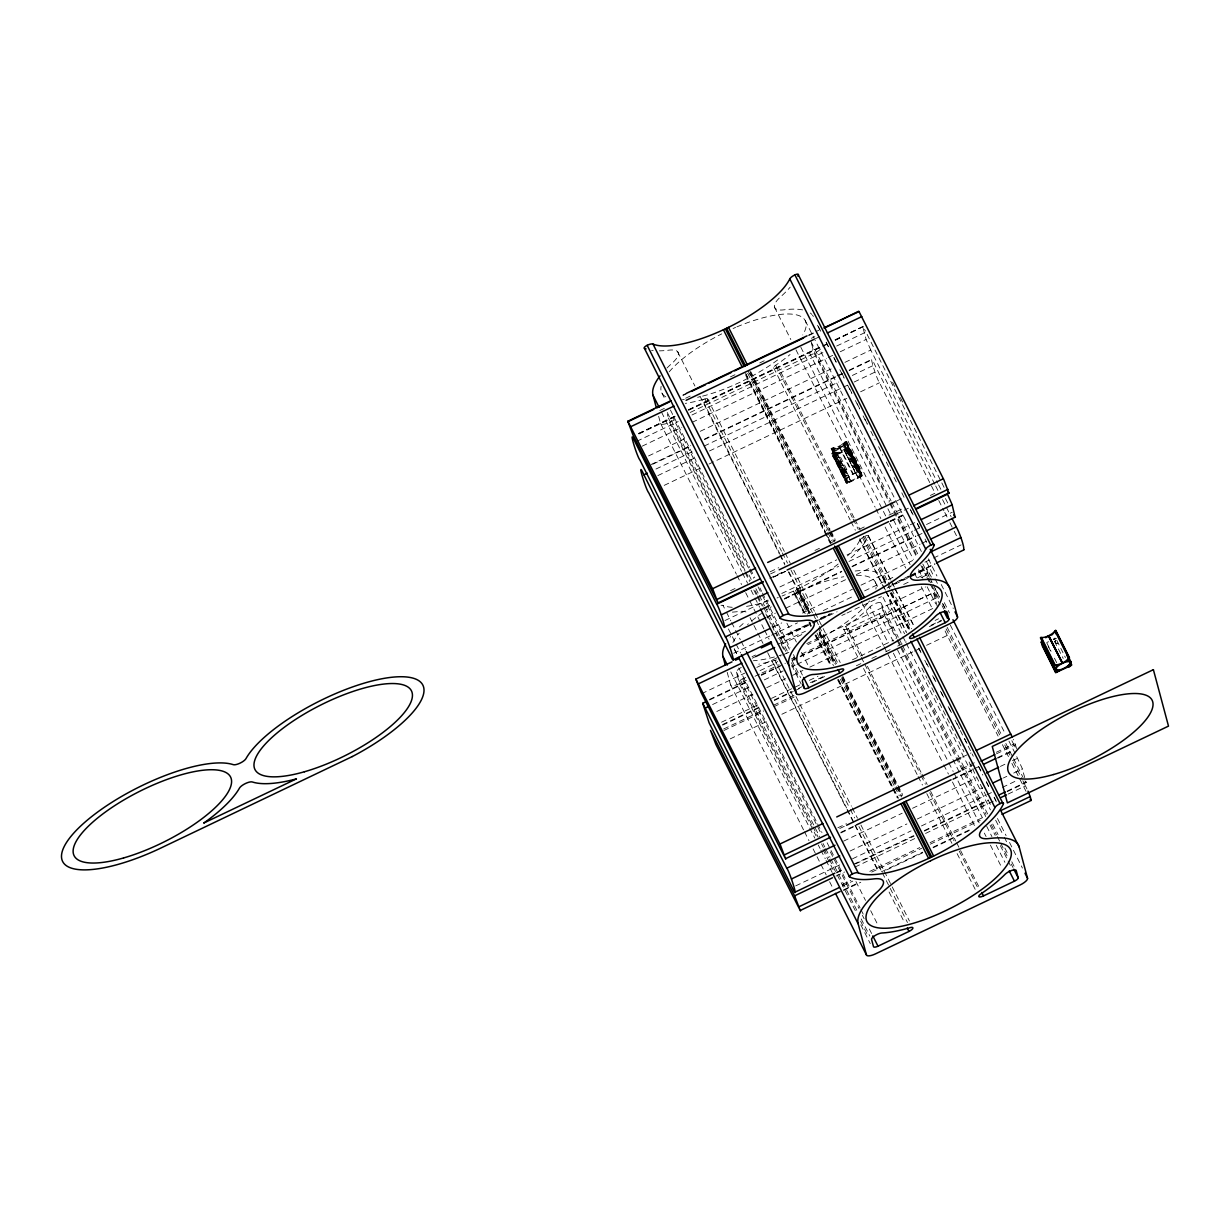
<?xml version="1.0" encoding="UTF-8"?>
<svg xmlns="http://www.w3.org/2000/svg" width="1230" height="1230" viewBox="0 0 1230 1230"><rect width="100%" height="100%" fill="white"/><g stroke="black" fill="none" stroke-linecap="round" stroke-linejoin="round"><path stroke-width="0.75" stroke-dasharray="5 3.75" d="M934.815 484.266L874.73 364.787C866.812 347.152 876.467 379.224 879.542 382.761L934.477 491.985M847.332 482.867L851.16 480.93L838.045 454.977L836.784 454.977A7.964 2.768 -26.8 0 0 835.278 457.176L844.011 474.841M837.445 453.839L837.43 454.593A8.933 2.86 -26.7 0 1 834.939 455.069L834.555 454.316A8.933 2.86 -26.7 0 0 837.046 453.824L837.645 454.193M861.661 475.995L857.74 477.793L844.349 450.334A8.933 2.86 -26.7 0 0 846.517 448.612L847.209 448.027A8.933 3.106 -26.8 0 0 847.931 447.259L859.847 469.722L856.833 470.644L850.453 458.006M857.74 477.793L858.063 477.455A8.933 2.86 -26.7 0 0 860.231 475.733L861.415 475.134M844.426 451.441L844.749 451.102A8.933 2.86 -26.7 0 0 846.901 449.38L848.1 448.781L861.492 475.195M836.077 458.805L834.801 459.42M834.401 453.793L835.754 453.055A7.826 2.706 -26.8 0 0 836.892 452.948L838.645 453.409L846.763 469.445L845.871 470.49A8.026 2.783 -26.8 0 1 844.672 470.613L843.519 471.09M848.008 445.537L862.63 475.979L846.732 483.728L832.725 456.222L848.5 448.996L848.085 445.737A8.933 2.86 -26.7 0 0 845.072 444.876A2.86 0.922 -26.7 0 1 844.733 443.584A8.902 2.86 -26.7 0 0 846.517 441.385L846.809 442.339A8.948 2.86 -26.7 0 1 845.118 444.353A2.86 0.922 -26.7 0 0 844.626 444.922L844.503 445.368M845.271 449.58L853.282 466.339L854.85 466.185A8.026 2.783 -26.8 0 0 855.757 465.324L846.917 447.735A7.826 2.706 -26.8 0 1 845.994 448.612L845.825 448.781M865.582 535.942A3.582 1.153 -26.7 0 1 868.38 536.234L868.149 536.772A89.421 28.674 -26.7 0 1 850.591 558.189A28.551 9.148 -26.7 0 0 848.531 560.188M857.725 470.706L857.664 470.767A7.718 2.675 -26.8 0 0 858.217 470.029L859.263 468.23M844.426 444.537L844.303 444.86A2.86 0.922 -26.7 0 0 845.271 445.26A8.933 2.86 -26.7 0 1 848.239 446.029M844.257 450.964L848.147 449.257M858.217 470.029L859.739 469.307L846.04 442.554A8.026 2.568 -26.7 0 1 839.66 447.52L839.367 447.674M844.702 472.874L836.062 455.285A1.553 1.061 69 0 0 835.77 455.423L835.693 455.5A8.871 3.075 -26.8 0 0 834.417 457.591L834.77 458.729L835.601 458.344M848.808 453.209C848.254 456.315 853.897 449.934 849.361 452.44A7.718 2.675 -26.8 0 1 848.869 453.117L850.96 452.117M846.609 450.272L854.558 467.016L856.034 467.631A7.949 2.752 -26.8 0 1 858.233 468.03L859.155 467.631A8.871 3.075 -26.8 0 0 857.079 467.108L856.972 467.093M847.409 483.528L833.51 455.7L834.278 454.331M837.246 454.546L833.786 456.13L847.224 482.837L848.254 481.437A8.933 2.86 -26.7 0 0 850.76 480.945L851.16 480.93M844.641 472.981L844.564 473.073A8.871 3.075 -26.8 0 0 843.303 475.164M847.885 448.965L844.057 450.703M854.435 466.447L855.972 465.693A8.641 2.998 -26.8 0 0 856.803 464.817L856.849 463.495L855.895 463.956M834.617 455.115L833.663 455.73L838.645 453.409M1053.372 639.6L1053.48 639.492A8.933 2.86 -26.7 0 0 1055.279 638.124M931.387 577.055L926.636 568.491L929.096 576.393M792.258 659.987L933.509 592.676L939.981 604.653M1007.155 791.689L1026.158 782.603L1021.976 767.889L1015.872 754.805M843.242 475.257L844.118 474.795A7.949 2.752 -26.8 0 1 845.625 472.581L846.179 471.136L844.841 471.644M869.994 606.897L868.426 608.466A89.39 28.659 -26.7 0 1 846.809 625.824L845.717 626.562A4.797 1.538 -26.7 0 0 843.826 629.376A4.797 1.538 -26.7 0 0 848.346 628.545L879.296 613.801A4.566 1.461 -26.7 0 0 883.017 610.403L881.08 603.177A6.75 2.168 -26.7 0 0 876.56 603.084A6.75 2.168 -26.7 0 0 869.994 606.897L888.183 642.89M847.209 448.027L845.994 448.612M845.625 472.581L844.564 473.073M855.972 465.693L846.67 448.443M854.051 517.722L778.344 367.201A4.797 1.538 -26.7 0 1 773.808 368.031A4.797 1.538 -26.7 0 1 775.715 365.218L776.807 364.48A89.375 28.659 -26.7 0 0 790.075 354.532M846.701 450.211L848.193 449.55A8.871 3.075 -26.8 0 1 850.099 450.134M846.209 470.367L844.564 471.09A8.641 2.998 -26.8 0 1 843.611 471.105M850.76 481.284L834.447 449.073M852.805 474.273L853.312 474.042A8.026 2.568 -26.7 0 1 860.308 475.026A8.026 2.568 -26.7 0 1 847.854 480.945A8.026 2.568 -26.7 0 1 852.805 474.273L839.506 447.612M838.153 564.047A80.288 25.738 -26.7 0 1 798.501 588.678L793.458 591.092A80.288 25.738 -26.7 0 1 782.049 596.012M784.294 599.133A80.288 25.738 -26.7 0 1 794.226 593.982L799.269 591.584A80.288 25.738 -26.7 0 1 843.78 576.716M848.07 481.437L831.388 448.427L833.54 447.397A6.181 1.983 -26.7 0 0 839.121 446.167L839.168 446.152M831.434 448.397L831.911 449.135L833.94 448.166A6.181 1.983 -26.7 0 0 839.506 446.951L839.552 446.921M682.927 394.999L686.432 393.323M808.679 335.067L819.088 330.117M682.988 395.476L686.432 393.831M808.74 335.544L813.906 333.084M659.834 410.543L665 408.068M685.663 398.228L690.83 395.752M730.451 376.872L735.632 374.412M759.74 362.927L764.906 360.467M811.416 338.296L814.875 336.651M815.306 338.757L822.194 335.467M638.647 433.452L674.824 416.217M688.6 409.636L821.24 346.43M835.032 339.864L864.306 325.904L863.798 324.874M638.847 433.483L675.086 416.201M688.339 410.097L826.683 343.97M835.216 339.895L862.845 326.719L864.121 328.61M638.908 433.959L675.086 416.724M688.862 410.159L826.683 344.477M835.293 340.372L862.845 326.719M658.634 416.309L660.525 423.351A9.117 2.921 -26.7 0 0 669.52 422.321L676.408 419.03M690.184 412.465L814.214 353.364A9.117 2.921 -26.7 0 0 820.917 348.551M636.848 441.263L678.191 421.567M691.983 414.987L824.623 351.78M836.677 346.03L865.966 332.085L944.087 487.403M642.183 446.167L681.804 427.287M692.136 422.351L826.498 358.33M828.221 357.5L833.386 355.039M840.274 351.749L866.12 339.434L862.845 327.242M648.548 455.946L686.448 437.88M700.239 431.315L831.157 368.923M844.933 362.358L870.779 350.043L937.737 483.175M651.054 464.54L690.737 445.629M704.452 439.095L835.447 376.672M837.092 375.888L842.335 373.397M849.146 370.138L871.609 359.437M652.838 464.202L690.737 446.152M704.513 439.587L842.335 373.905M849.223 370.63L871.609 359.944M655.944 469.045L693.843 450.995M704.19 446.06L838.553 382.038M852.329 375.457L874.73 364.787M657.835 475.595L695.734 457.529M709.51 450.964L847.316 385.282M854.204 382.007L874.884 372.152M664.2 485.373L700.377 468.138M709.003 464.033L846.809 398.351M860.585 391.786L879.542 382.761M846.102 441.416L844.011 442.416L844.395 443.184A6.181 1.983 -26.7 0 1 839.506 446.951L839.506 446.951M844.395 443.184L846.286 441.801M835.754 453.055L834.647 453.547A8.933 3.106 -26.8 0 0 835.647 453.532L844.564 471.09M846.917 447.735L848.147 447.09M848.746 447.459L846.932 449.196L860.385 475.564M835.677 453.532L837 452.932M835.693 455.5L837.107 454.762M836.738 455.607L838.045 454.977M846.44 450.98L847.839 449.673A1.553 0.922 60.3 0 1 848.1 449.55L848.193 449.55M834.417 457.591L835.262 457.191M849.346 452.455L850.852 451.671M834.863 459.789C842.319 456.93 831.388 462.895 836.262 458.698A7.718 2.675 -26.8 0 0 836.954 458.79L837 458.805M844.041 470.383L842.627 470.275L843.411 471.059M844.918 470.321L846.809 469.583M853.282 466.339L855.127 465.463M855.773 465.309L856.818 464.817M854.558 467.016L856.864 467.077M855.988 467.631L857.079 467.108M843.703 474.38L843.18 475.241M835.047 459.866L843.442 476.902L846.209 475.579L839.859 463.049M856.772 470.552L859.555 469.23M846.255 475.687L843.734 477.425L845.148 476.256A7.718 2.675 -26.8 0 0 845.856 476.348L846.009 476.333M896.855 500.902L903.742 497.612M730.528 590.677L735.694 588.201M770.149 571.796L778.759 567.691M814.937 550.44L820.102 547.98M830.45 543.06L835.616 540.6M859.724 529.1L864.89 526.64M889.013 515.139L902.789 508.574M930.357 495.444L935.523 492.984M770.58 573.887L777.483 570.597M896.332 513.956L908.401 508.205M769.811 578.269L785.324 570.889M890.397 520.813L905.91 513.417M773.27 577.147L785.386 571.366M890.397 521.32L905.972 513.894M773.532 577.131L785.586 571.397M890.674 521.32L906.172 513.925M779.912 586.925L836.754 559.835M847.086 554.899L915.996 522.058M724.931 620.55L767.997 600.025M781.788 593.46L838.629 566.369M848.961 561.449L912.706 531.068M914.428 530.253L919.594 527.778M926.482 524.503L952.327 512.187M784.894 598.303L841.751 571.212M852.083 566.292L915.812 535.911M784.894 598.81L841.812 571.689M852.083 566.799L915.889 536.388M917.534 535.604L922.777 533.113M766.782 617.245L775.392 613.14M785.739 608.204L846.025 579.484M856.357 574.548L920.102 544.183M921.823 543.352L926.99 540.893M773.163 627.023L781.773 622.918M802.452 613.063L852.405 589.262M861.015 585.157L912.691 560.526M733.695 653.268L769.872 636.018M771.594 635.203L797.44 622.887M823.27 610.572L852.559 596.612M864.613 590.877L895.625 576.101M924.914 562.141L931.802 558.851M933.524 558.036L961.091 544.905M778.16 638.401L810.893 622.811M812.615 621.98L829.835 613.77M897.024 581.759L909.078 576.009M910.8 575.194L934.923 563.694M779.882 638.093L810.954 623.287M812.615 622.503L831.618 613.432M891.842 584.742L909.139 576.486M910.8 575.702L934.985 564.186M780.204 638.278L809.494 624.317M816.382 621.027L831.895 613.647M892.181 584.911L909.416 576.701M911.138 575.886L926.636 568.491M780.251 638.877L811.262 624.102M812.984 623.272L837.107 611.787M887.061 587.986L926.682 569.09M752.053 656.666L755.497 655.021M777.898 644.351L805.466 631.221M903.65 584.419L910.538 581.144M917.426 577.854L927.774 572.934M752.222 658.204L755.666 656.559M781.511 644.243L802.191 634.388M841.797 615.507L845.256 613.862M846.978 613.047L881.418 596.627M921.039 577.746L929.665 573.641M701.669 693.659L744.734 673.133M756.804 667.398L780.912 655.898M782.634 655.083L789.522 651.792M806.757 643.582L925.621 586.941M741.29 667.413A6.765 2.168 -26.7 0 0 736.432 672.118L738.369 679.344A4.566 1.461 -26.7 0 0 742.859 678.822L746.303 677.177M760.063 670.627L773.839 664.062A4.797 1.538 -26.7 0 0 777.498 661.34M727.222 672.364L730.528 684.695A9.117 2.921 -26.7 0 0 739.522 683.665L746.41 680.375M755.02 676.269L760.186 673.809M761.908 672.995L779.144 664.784M791.198 659.034L794.642 657.389M801.53 654.114L884.216 614.708A9.117 2.921 -26.7 0 0 891.689 608.343L888.337 595.689M709.572 699.393L747.471 681.343M761.247 674.763L785.355 663.278M709.602 699.993L749.224 681.113M761.293 675.378L780.235 666.337M792.289 660.602L933.462 592.737M712.585 704.544L750.485 686.478M764.276 679.913L783.218 670.888M791.828 666.783L795.272 665.138M796.994 664.323L936.537 597.826M716.783 711.478L752.96 694.227M766.736 687.662L785.693 678.637M792.581 675.347L802.913 670.427M809.801 667.137L933.831 608.035M721.518 722.21L759.417 704.144M771.471 698.394L800.761 684.434M809.371 680.328L817.996 676.223M852.436 659.818L893.78 640.107M935.123 620.412L938.567 618.767M722.579 724.547L758.756 707.312M774.27 699.916L791.49 691.706M798.378 688.431L801.822 686.786M810.432 682.681L825.945 675.301M931.018 625.224L941.365 620.289M722.625 725.147L760.524 707.096M774.3 700.531L793.258 691.491M794.98 690.676L801.868 687.385M812.2 682.466L827.713 675.07M929.342 626.639L941.396 620.889M723.717 728.975L763.338 710.094M773.67 705.174L794.349 695.319M856.357 665.768L861.523 663.308M871.855 658.388L877.036 655.913M885.646 651.823L890.812 649.348M897.7 646.073L906.31 641.968M723.886 730.512L763.507 711.632M773.839 706.712L794.519 696.857M730.174 738.892L766.351 721.656M781.85 714.261L912.783 651.869M914.505 651.054L919.671 648.594M926.559 645.304L947.223 635.464L998.114 736.124M1053.818 639.631L1056.493 638.355M962.49 757.019L971.1 752.914M837.861 827.79L846.471 823.685M961.891 768.688L975.682 762.108M996.346 752.268L1013.566 744.058L1015.38 747.456M839.752 828.497L844.918 826.037M962.06 770.211L972.392 765.291M996.515 753.79L1015.473 744.765L1013.259 739.322M840.843 832.326L854.619 825.761M952.82 778.974L971.761 769.934M973.484 769.119L978.649 766.659M997.607 757.634L1011.383 751.053M840.889 832.941L854.666 826.36M952.866 779.574L971.808 770.549M997.653 758.234L1011.429 751.668M843.611 841.136L902.19 813.214M912.522 808.295L976.251 777.913M1000.374 766.428L1005.54 763.968M1012.428 760.678L1017.594 758.218M850.068 851.037L906.925 823.946M917.257 819.026L982.724 787.83M1003.388 777.975L1006.832 776.345M1013.72 773.055L1022.345 768.95M795.702 885.877L840.49 864.536M852.544 858.786L911.107 830.88M921.455 825.945L985.184 795.579M986.906 794.764L992.072 792.289M1002.419 787.369L1016.195 780.804M836.569 872.362L841.751 869.902M853.805 864.152L914.09 835.416M924.437 830.496L988.167 800.115M1007.124 791.09L1026.066 782.065M836.615 872.962L841.781 870.502M855.573 863.937L914.136 836.031M924.468 831.096L988.213 800.73M835.954 876.129L844.564 872.024M854.912 867.104L915.197 838.368M925.529 833.448L996.162 799.792M1008.216 794.042L1025.451 785.832L1026.989 788.984M842.258 884.508L850.868 880.403M869.81 871.378L919.763 847.562M930.111 842.642L983.508 817.197M842.427 886.046L852.759 881.126M871.701 872.085L921.654 848.285M930.28 844.18L980.233 820.364M843.503 889.874L859.017 882.494M881.403 871.809L922.746 852.113M933.093 847.193L970.977 829.128M843.549 890.474L860.785 882.264M886.615 869.948L922.792 852.713M933.124 847.793L969.302 830.558M839.075 446.198L839.121 446.167A6.181 1.983 -26.7 0 0 843.995 442.431M839.598 447.566L839.629 447.551A8.026 2.568 -26.7 0 1 832.356 449.073L845.687 475.426A8.026 2.568 -26.7 0 0 852.728 473.996L853.236 473.75A8.026 2.568 -26.7 0 0 859.37 468.907M844.61 451.041L858.217 477.732M703.683 399.32L704.928 398.951A4.797 1.538 -26.7 0 1 707.727 399.535A4.797 1.538 -26.7 0 1 703.837 402.717L779.528 553.239M850.76 480.945L837.169 453.793M776.545 659.987A4.797 1.538 -26.7 0 0 774.931 660.295L773.701 660.664A89.39 28.659 -26.7 0 1 758.741 664.169M847.885 448.796L847.716 448.012L861.876 476.64M833.586 455.746L847.024 482.099M845.01 476.195L843.15 475.902L843.626 476.979M834.401 449.319L834.647 449.457A2.844 0.907 -26.7 0 1 834.078 450.595A8.933 2.86 -26.7 0 0 832.141 453.685L846.532 483.667M831.096 448.704L831.726 449.58A8.948 2.86 -26.7 0 0 833.925 449.688A2.844 0.907 -26.7 0 1 834.586 449.703L834.893 449.949M1026.112 782.664L1024.898 780.927M850.33 450.226C847.916 450.749 851.76 451.994 850.376 450.303M864.536 329.348L865.459 331.101M847.747 450.349L855.865 466.385M944.317 602.654L949.498 612.894M935.092 588.786L939.413 597.303M942.857 604.13L945.439 609.25M1011.844 740.645L1013.566 744.058M950.329 625.132L1004.664 732.619M1008.969 741.152L1015.011 753.098M947.192 627.362L1001.528 734.864M1005.833 743.397L1012.736 757.034M1013.597 758.741L1023.083 777.514M946.101 628.853L1000.436 736.355M1004.756 744.888L1009.922 755.112M1013.382 761.939L1022.007 779.005M1022.868 780.712L1025.451 785.832M1002.419 744.657L1008.462 756.604M1011.906 763.43L1027.434 794.149M846.363 441.77L859.878 468.507M847.578 446.721L860.908 473.073M847.793 449.519L861.308 476.256M857.879 471.828L844.118 444.599M857.956 477.532L844.241 450.411M839.905 447.397L853.312 474.042M835.462 453.793L843.58 469.829M831.495 449.473L844.826 475.841A8.902 2.86 -26.7 0 0 847.301 476.01M833.248 453.947L847.67 482.76M868.411 535.757L894.41 587.187M895.271 588.893L914.336 626.593M868.38 536.234L890.043 579.084M890.904 580.806L913.429 625.363M864.905 536.234L887.43 580.791M888.306 582.513L890.904 587.648M891.765 589.37L911.691 628.776M883.34 577.854L885.938 582.989M891.135 593.275L910.2 630.99M918.856 648.118L920.594 651.546M926.651 663.539L928.389 666.968M933.585 677.253L936.184 682.404M941.38 692.674L943.979 697.825M949.176 708.111L951.789 713.246M956.986 723.532L959.585 728.667M964.781 738.953L967.38 744.104M978.634 766.382L982.109 773.24M986.429 781.803L989.904 788.661M994.224 797.225L995.962 800.653M855.142 571.028A89.39 28.659 -26.7 0 1 884.062 579.73L885.8 583.158M890.997 593.444L910.062 631.144M918.718 648.287L921.316 653.422M924.776 660.279L928.25 667.137M932.586 675.701L936.045 682.558M940.381 691.122L943.841 697.979M948.176 706.558L951.636 713.415M955.11 720.257L959.431 728.837M960.307 730.543L973.299 756.25M978.496 766.536L982.832 775.1M986.291 781.957L989.75 788.814M994.086 797.394L996.684 802.529M861.83 538.079A6.427 2.06 -26.7 0 0 859.801 540.216L884.923 589.923M885.8 591.63L906.587 632.758M875.222 581.944L877.82 587.079M883.032 597.365L902.082 635.08M902.943 636.786L905.557 641.937M906.418 643.644L990.442 809.894M995.654 820.179L1003.449 835.601M1004.31 837.307L1006.909 842.458M880.988 602.977L898.315 637.263M899.176 638.97L901.774 644.12M902.651 645.827L987.644 813.983M992.748 824.069L998.037 834.555M1004.879 848.07L1008.431 855.127M1011.798 861.769L1014.489 867.119M883.017 610.403L896.87 637.832M897.746 639.538L956.648 756.081M957.524 757.803L986.106 814.352M991.303 824.638L996.5 834.924M997.376 836.631L999.975 841.781M1000.836 843.488L1007.77 857.202M1011.229 864.06L1012.967 867.488M879.296 613.801L893.149 641.23M897.485 649.794L952.066 757.772M952.927 759.479L982.386 817.75M986.706 826.329L991.918 836.615M996.239 845.179L1004.91 862.322M893.395 653.176L947.961 761.155M948.837 762.861L953.158 771.441M954.034 773.147L979.157 822.855M984.354 833.125L986.091 836.554M990.411 845.133L1001.681 867.411M862.353 603.776L883.463 645.535M884.016 646.626L942.918 763.169M943.779 764.876L948.438 774.07M952.451 782.019L974.975 826.575M848.346 628.545L862.215 655.974M867.411 666.26L921.116 772.517M921.993 774.224L927.189 784.509M930.649 791.367L955.772 841.074M956.648 842.781L979.172 887.337M845.717 626.562L860.447 655.698M861.308 657.404L863.921 662.555M864.782 664.262L920.225 773.947M921.086 775.669L925.421 784.233M929.757 792.797L954.019 840.782M959.216 851.068L978.265 888.783M843.626 629.099L858.356 658.235M863.552 668.505L917.257 774.777M918.134 776.484L922.454 785.048M926.79 793.627L951.912 843.319M957.109 853.605L975.313 889.598M798.501 588.678L810.632 612.678M818.427 628.1L836.615 664.092M842.688 676.085L902.466 794.349M799.269 591.584L810.539 613.862M820.072 632.712L835.662 663.554M842.596 677.269L897.177 785.247M898.038 786.954L902.374 795.533M798.485 591.953L809.74 614.231M819.272 633.081L834.863 663.923M841.797 677.638L896.378 785.616M897.239 787.323L901.575 795.902M796.61 589.601L808.74 613.586M819.134 634.157L834.724 665.015M841.658 678.714L895.379 784.971M896.24 786.693L901.436 796.979M795.349 590.2L807.48 614.201M817.012 633.05L833.463 665.615M840.398 679.314L894.102 785.586M894.979 787.292L899.314 795.856M795.026 593.598L805.419 614.17M809.74 622.734L811.477 626.162M815.813 634.726L831.403 665.584M838.337 679.283L892.918 787.261M893.78 788.984L898.115 797.547M793.458 591.092L804.712 613.37M809.048 621.934L810.785 625.363M815.982 635.649L831.572 666.491M838.506 680.205L892.211 786.462M893.072 788.184L898.284 798.47M794.226 593.982L803.759 612.832M808.956 623.118L810.693 626.547M815.013 635.111L830.619 665.968M837.538 679.683L897.316 797.932M795.948 696.472L851.391 806.157M852.252 807.879L857.448 818.165M860.923 825.007L883.448 869.579M884.308 871.286L909.431 920.993M774.931 660.295L849.438 807.68M850.299 809.402L854.635 817.965M858.955 826.545L881.48 871.101M882.356 872.808L907.479 922.515M773.839 664.062L846.609 808.018M847.47 809.74L878.666 871.44M889.059 891.996L904.65 922.854M750.008 617.675L757.25 632.02M757.803 633.112L763 643.398M767.643 652.577L846.471 808.541M847.024 809.632L878.528 871.962M721.026 605.345A6.427 2.06 -26.7 0 1 723.009 605.406L725.608 610.541M726.469 612.263L730.805 620.827M731.666 622.549L740.322 639.677M741.198 641.399L745.534 649.963M728.421 628.93L735.356 642.644M736.216 644.351L740.552 652.915M855.957 881.556L865.49 900.406M870.686 910.692L878.481 926.113M734.279 648.948L737.754 655.805M734.187 648.84L737.662 655.698M738.769 667.967L816.735 822.224M817.612 823.931L821.948 832.51M827.144 842.781L834.063 856.495M834.939 858.217L860.062 907.909M860.923 909.631L864.398 916.488M742.859 678.822L820.825 833.064M830.358 851.929L858.94 908.478M862.414 915.335L864.136 918.764M869.349 929.05L871.947 934.185M736.432 672.118L819.595 836.646M823.055 843.503L824.792 846.932M825.653 848.654L829.989 857.218M830.865 858.924L857.71 912.06M861.185 918.918L869.841 936.061M738.369 679.344L812.092 825.192M812.861 826.729L818.15 837.184M821.532 843.872L823.347 847.47M824.131 849.008L828.543 857.756M829.327 859.293L856.188 912.429M860.6 921.162L868.395 936.599M730.774 671.918L814.829 838.153M818.273 845.025L820.041 848.439M820.871 850.161L825.238 858.709M826.068 860.447L832.157 872.424M892.642 382.238L895.209 387.358M900.36 397.598L902.943 402.717M938.598 484.881L941.165 490.001M945.455 498.534L948.038 503.654M935.676 485.973L938.244 491.093M942.549 499.626L951.128 516.692M938.767 500.518L943.917 510.757M944.778 512.464L949.068 520.997M949.929 522.704L953.358 529.546M954.219 531.252L956.802 536.372M818.504 326.78L821.071 331.9M826.237 342.171L828.82 347.306M833.986 357.561L836.569 362.696M841.72 372.951L844.303 378.087M849.469 388.342L852.052 393.477M857.202 403.748L859.785 408.867M864.951 419.138L867.534 424.273M913.121 514.924L909.677 508.082L912.983 515.078M917.426 523.473L920.87 530.315M817.504 325.227L820.948 332.069M826.099 342.324L828.682 347.46M833.848 357.73L836.431 362.85M839.859 369.692L844.164 378.256M847.608 385.098L851.913 393.646M855.357 400.488L859.647 409.037M863.091 415.878L867.396 424.427M870.84 431.269L875.13 439.817M878.574 446.659L882.879 455.223M886.323 462.065L890.628 470.613M894.056 477.455L896.639 482.591M901.805 492.846L905.249 499.688M917.288 523.626L920.732 530.468M925.037 539.032L926.744 542.445M928.327 558.866L936.937 575.963M941.242 584.511L953.281 608.466M805.22 320.6L921.362 551.501M926.513 561.772L934.262 577.162M935.123 578.869L937.706 584.004M810.985 341.648L891.073 500.902M891.842 502.424L918.61 555.637M922.808 563.986L928.927 576.163M929.695 577.67L932.371 583.005M933.232 584.711L939.243 596.688M942.595 603.33L945.27 608.666M811.554 343.647L813.015 349.074L889.567 501.287M890.428 503.009L917.103 556.022M922.254 566.292L927.42 576.547M928.281 578.254L938.598 598.779M942.042 605.621L943.764 609.05M814.214 353.364L889.044 502.163M889.905 503.885L916.581 556.898M920.886 565.446L926.036 575.717M926.897 577.423L929.48 582.559M930.341 584.265L938.09 599.656M890.151 513.248L809.279 352.472A4.566 1.461 -26.7 0 0 813.015 349.074M893.58 520.09L913.367 559.419M918.533 569.69L922.838 578.238M927.143 586.787L935.738 603.899M800.853 347.275L886.015 516.6M889.459 523.442L910.108 564.493M914.397 573.042L916.98 578.177M921.285 586.725L932.463 608.958M846.517 441.339L860.216 468.507A8.902 2.86 -26.7 0 1 858.448 470.706A2.86 0.922 -26.7 0 0 858.786 471.997A8.933 2.86 -26.7 0 1 861.784 472.858M848.838 448.566L862.63 475.979M845.579 446.813A6.196 1.983 -26.7 0 1 837.953 452.517A6.196 1.983 -26.7 0 1 836.554 449.38A6.196 1.983 -26.7 0 1 845.579 446.813L845.963 447.551A6.196 1.983 -26.7 0 1 838.337 453.286A6.196 1.983 -26.7 0 1 836.938 450.149A6.196 1.983 -26.7 0 1 845.963 447.582M774.47 307.07L790.813 339.557M795.979 349.827L875.114 507.175M875.975 508.897L880.834 518.537M885.123 527.086L905.772 568.137M833.54 447.397L833.94 448.166M834.494 452.363L834.878 453.132M831.173 448.689A8.902 2.86 -26.7 0 0 833.586 448.889A2.844 0.907 -26.7 0 1 833.894 450.211A8.933 2.86 -26.7 0 0 831.972 453.409L832.172 453.793M854.912 519.429L860.062 529.7M863.506 536.541L886.738 582.712M887.599 584.435L909.969 628.899M775.715 365.218L852.282 517.446M853.143 519.152L858.294 529.407M862.599 537.971L884.97 582.436M890.12 592.691L909.047 630.329M773.624 367.755L850.176 519.982M851.037 521.689L855.342 530.238M859.647 538.786L885.446 590.108M886.307 591.815L906.095 631.144M891.673 608.112L904.573 633.773M921.777 667.982L926.943 678.237M927.804 679.944L934.677 693.628M935.538 695.35L942.426 709.018M943.287 710.74L950.16 724.424M951.021 726.13L957.909 739.814M958.77 741.521L963.936 751.791M969.086 762.047L971.669 767.182M972.53 768.888L979.418 782.572M980.279 784.279L991.457 806.511M997.484 818.488L1006.079 835.601M1009.523 842.442L1022.422 868.088M884.216 614.708L896.255 638.647M897.116 640.369L985.722 816.536M990.027 825.084L995.193 835.339M1000.344 845.61L1007.232 859.293M1008.093 861L1011.537 867.842M750.869 371.814L830.004 529.161M830.865 530.883L835.17 539.432M749.916 371.291L829.912 530.345M830.773 532.067L835.078 540.616M749.977 373.367L829.128 530.73M829.989 532.436L834.278 540.985M748.117 371.014L828.113 530.084M828.974 531.791L833.279 540.339M747.717 373.336L826.852 530.684M827.713 532.39L832.018 540.954M745.657 373.305L830.819 542.63M745.811 374.212L824.961 531.575M825.822 533.282L830.973 543.552M745.734 375.396L830.035 543.014M707.742 399.135L784.31 551.363M785.171 553.085L790.337 563.34M793.765 570.182L814.414 611.233M815.275 612.94L840.228 662.54M704.928 398.951L781.481 551.178M782.341 552.885L787.508 563.155M790.952 569.997L812.446 612.755M813.307 614.462L818.473 624.717M819.334 626.439L838.26 664.062M780.389 554.945L784.694 563.494M788.999 572.042L809.648 613.094M819.103 631.913L835.447 664.415M677.715 351.826L694.919 386.036M700.07 396.291L779.22 553.654M779.774 554.745L784.924 565.001M788.369 571.842L809.325 613.509M786.908 623.21L796.364 642.014M801.53 652.284L809.263 667.675M661.832 392.924L665.276 399.765M670.442 410.021L749.577 567.384M750.438 569.09L754.743 577.639M759.909 587.909L761.631 591.323M762.492 593.029L790.014 647.764M793.458 654.606L795.18 658.035M748.547 567.999L672.856 417.477A4.566 1.461 -26.7 0 1 668.351 418L667.383 414.387M749.408 569.705L753.713 578.254M758.018 586.818L761.462 593.644M762.323 595.366L766.613 603.915M767.474 605.621L789.845 650.101M793.289 656.943L795.011 660.356M800.161 670.627L802.744 675.747M667.275 412.496L745.565 568.137M749.009 574.979L751.591 580.114M755.881 588.663L758.464 593.798M759.325 595.505L764.491 605.76M765.352 607.482L788.584 653.653M792.012 660.495L800.622 677.607M668.351 418L745.011 570.397M745.78 571.935L750.162 580.652M755.235 590.754L757.05 594.336M757.818 595.889L763.061 606.313M763.845 607.851L787.154 654.206M791.459 662.755L799.192 678.145M669.52 422.321L744.35 571.12M745.211 572.842L749.516 581.39M753.821 589.939L756.404 595.074M757.265 596.781L761.555 605.329M765.86 613.878L771.026 624.148M771.887 625.855L777.037 636.125M781.342 644.674L784.786 651.516M791.674 665.199L801.13 684.003M661.571 412.265L741.598 571.304M742.428 573.042L747.625 583.281M751.038 590.139L759.663 607.22M660.525 423.351L736.401 574.21M737.077 575.579L741.552 584.481M745.688 592.691L749.132 599.533M749.993 601.239L763.922 628.945M764.614 630.313L769.088 639.216M739.522 683.665L816.074 835.893M822.962 849.561L834.14 871.809M860.816 924.822L870.271 943.641M730.528 684.695L803.82 830.419M804.512 831.788L808.986 840.69M813.107 848.9L826.191 874.899M829.62 881.741L832.203 886.861M1056.847 640.446L1065.395 657.527M1054.402 641.138L1063.212 658.419M1046.761 642.829L1051.035 651.362M1054.448 658.188L1057.016 663.308M1048.191 646.227L1050.743 651.346M947.223 635.464L944.24 629.145M832.725 456.222L831.972 453.409M870.779 350.043L866.12 339.434M931.479 581.575L932.002 582.636M858.263 467.861L859.124 467.585M1015.473 744.765L1016.549 748.593M933.555 593.275L937.275 606.39M884.062 579.73L885.016 583.281M845.671 480.484L845.687 480.53A8.933 2.86 -26.7 0 1 847.593 477.332A2.844 0.907 -26.7 0 0 847.255 476.041M846.701 441.77A8.625 2.768 -26.7 0 1 846.578 442.031M831.542 449.196A8.948 2.86 -26.7 0 1 831.311 449.104M847.009 450.103A7.964 2.768 -26.8 0 1 849.269 450.503M730.02 637.232A89.39 28.659 -26.7 0 1 730.62 636.463M739.491 626.931A89.39 28.659 -26.7 0 1 742.167 624.471A28.521 9.148 -26.7 0 0 744.227 622.472M732.342 612.11A89.421 28.674 -26.7 0 0 738.661 611.525A28.521 9.148 -26.7 0 1 747.717 613.17M862.63 537.51A6.427 2.06 -26.7 0 1 864.198 536.587M859.801 540.216A80.288 25.738 -26.7 0 1 847.501 555.899M778.283 597.488A80.288 25.738 -26.7 0 1 777.022 597.965M768.381 600.963A80.288 25.738 -26.7 0 1 745.826 606.467M732.219 607.282A80.288 25.738 -26.7 0 1 723.009 605.406M856.357 575.332A80.288 25.738 -26.7 0 1 875.837 589.093M869.579 600.917A80.288 25.738 -26.7 0 1 868.488 602.3M867.903 602.992A80.288 25.738 -26.7 0 1 807.787 644.628M788.876 652.407A80.288 25.738 -26.7 0 1 786.401 653.284M781.511 654.898A80.288 25.738 -26.7 0 1 779.113 655.636M774.393 656.974A80.288 25.738 -26.7 0 1 753.39 660.741M732.926 642.444A80.288 25.738 -26.7 0 1 739.168 633.219M747.579 624.563A80.288 25.738 -26.7 0 1 748.394 623.825M751.838 620.858A80.288 25.738 -26.7 0 1 761.493 613.401M766.813 609.711A80.288 25.738 -26.7 0 1 767.904 608.973M770.149 607.528A80.288 25.738 -26.7 0 1 771.272 606.805M703.714 399.304A89.375 28.659 -26.7 0 1 685.279 403.394M666.998 368.016A89.375 28.659 -26.7 0 1 672.18 363.127A28.521 9.148 -26.7 0 0 668.659 350.181A89.421 28.674 -26.7 0 1 659.403 350.858M802.606 309.899A89.375 28.659 -26.7 0 0 784.033 309.822A28.551 9.148 -26.7 0 1 780.589 296.845A89.421 28.674 -26.7 0 0 790.198 287.174M810.293 313.02A89.375 28.659 -26.7 0 1 811.892 314.45M812.538 315.234A89.375 28.659 -26.7 0 1 813.338 316.51M653.192 350.581A89.421 28.674 -26.7 0 1 651.608 350.365M736.878 326.873A80.288 25.738 -26.7 0 1 802.775 334.929M777.621 359.975A80.288 25.738 -26.7 0 1 700.946 396.521M699.824 396.783A80.288 25.738 -26.7 0 1 697.595 397.29M684.311 399.335A80.288 25.738 -26.7 0 1 682.481 399.458M665.861 396.89A80.288 25.738 -26.7 0 1 661.11 386.312M669.166 371.875A80.288 25.738 -26.7 0 1 721.718 333.884M733.08 328.518A80.288 25.738 -26.7 0 1 735.601 327.411M1054.771 638.093A8.026 2.568 -26.7 0 1 1053.218 639.293M1048.621 641.737A8.026 2.568 -26.7 0 1 1047.007 642.306M1056.124 643.182A1.83 1.722 -15 0 0 1057.938 643.106A1.83 1.722 -15 0 1 1056.109 643.136M1056.063 640.184A1.83 1.722 -15 0 0 1055.448 642.583A1.83 1.722 -15 0 1 1056.478 639.954M837.738 454.162A8.026 2.568 -26.7 0 0 847.608 446.767A8.026 2.568 -26.7 0 0 835.908 450.088A8.026 2.568 -26.7 0 0 837.738 454.162"/><path stroke-width="1.5" d="M627.792 421.26L632.958 434.882L718.212 603.377L713.046 589.77L627.869 421.229L670.934 400.703M1042.456 639.954A8.933 2.86 -26.7 0 0 1041.287 642.429L1055.724 672.595L1071.069 665.568L1071.053 662.063L1057.385 634.757A8.933 2.86 -26.7 0 0 1057.17 634.357M930.188 549.287L949.975 588.632L957.601 617.245A9.117 2.921 -26.7 0 1 950.129 623.61L805.435 692.567A9.117 2.921 -26.7 0 1 796.44 693.597L788.891 665.399A89.39 28.659 -26.7 0 1 808.064 633.373A28.521 9.148 -26.7 0 0 804.574 620.427A89.421 28.674 -26.7 0 1 780.266 618.429L644.351 348.182A3.598 1.153 -26.7 0 1 647.149 345.307A6.427 2.06 -26.7 0 1 652.992 344.062A80.288 25.738 -26.7 0 0 723.44 329.748L728.498 327.334A80.288 25.738 -26.7 0 0 789.798 278.872A6.427 2.06 -26.7 0 1 794.903 274.89A3.582 1.153 -26.7 0 1 798.378 274.905L798.147 275.428A89.421 28.674 -26.7 0 1 797.824 276.104M798.378 274.905L934.062 545.674A89.421 28.674 -26.7 0 1 916.504 567.091A28.551 9.148 -26.7 0 0 919.948 580.053A89.39 28.659 -26.7 0 1 949.975 588.632M919.502 637.355L1003.296 804.128A89.421 28.674 -26.7 0 1 985.737 825.545A28.551 9.148 -26.7 0 0 989.181 838.522A89.39 28.659 -26.7 0 1 1019.209 847.086L1027.604 878.589A9.117 2.921 -26.7 0 1 1020.131 884.954L875.437 953.896A9.117 2.921 -26.7 0 1 866.443 954.941L835.477 893.364M1071.776 665.03L1066.717 654.775M1056.324 671.196L1057.523 670.642A8.933 2.86 -26.7 0 0 1060.029 670.166L1056.632 672.072M934.293 545.136A3.582 1.153 -26.7 0 0 930.818 545.136A6.427 2.06 -26.7 0 0 925.713 549.118A80.288 25.738 -26.7 0 1 864.413 597.58L859.37 599.994A80.288 25.738 -26.7 0 1 788.907 614.308A6.427 2.06 -26.7 0 0 783.064 615.554A3.598 1.153 -26.7 0 0 780.266 618.429M1048.836 635.649L1048.329 635.895A8.026 2.568 -26.7 0 1 1041.287 637.325L1054.956 664.63A8.026 2.568 -26.7 0 0 1061.997 663.201L1062.505 662.97A8.026 2.568 -26.7 0 0 1068.624 658.112L1054.956 630.805A8.026 2.568 -26.7 0 1 1048.836 635.649L1062.505 662.97M1003.526 803.605A3.582 1.153 -26.7 0 0 1000.052 803.605A6.427 2.06 -26.7 0 0 994.947 807.572A80.288 25.738 -26.7 0 1 933.647 856.049L928.604 858.448A80.288 25.738 -26.7 0 1 858.156 872.777A6.427 2.06 -26.7 0 0 852.313 874.007A3.598 1.153 -26.7 0 0 849.5 876.882L738.615 657.512M656.266 407.499L653.007 395.138A89.39 28.659 -26.7 0 1 660.018 375.888M686.432 393.323L807.018 335.852M824.177 327.687L859.032 311.59L943.871 479.762L949.037 493.384L947.7 491.523M627.869 421.752L653.699 409.436M657.158 407.791L669.212 402.041M691.598 391.371L705.39 384.806M708.834 383.16L731.22 372.49M734.664 370.845L803.574 338.019M824.254 328.164L858.709 311.236M630.975 426.595L674.04 406.069M686.109 400.319L813.583 339.572M827.36 333.007L861.815 316.587M643.89 474.795L725.439 636.94C728.514 640.461 738.169 672.533 730.251 654.898L648.702 492.753C645.642 489.263 635.956 457.13 643.89 474.795L647.334 473.15M712.524 588.74L755.589 568.214M767.658 562.464L895.133 501.717M908.909 495.152L943.364 478.731M717.182 599.333L760.248 578.807M779.205 569.782L894.61 514.786M913.567 505.745L948.023 489.325M718.135 602.9L762.923 581.559M787.046 570.059L888.675 521.628M916.242 508.497L948.976 492.892M716.675 604.222C719.75 607.758 729.405 639.831 721.487 622.196L639.938 460.051C636.817 456.468 627.346 424.673 635.126 442.077L716.675 604.222L763.184 582.067M916.504 509.005L947.515 494.229L952.035 504.377L955.11 517.184M721.334 614.831L767.843 592.66M921.162 519.598L952.174 504.823M724.608 627.039L769.396 605.683M926.159 530.991L955.433 517.03M725.439 636.94L765.06 618.06M930.433 539.247L956.279 526.932C959.446 532.283 964.781 547.55 963.613 549.518M730.097 647.549L769.719 628.668M929.926 552.316L960.938 537.541M725.331 665.307L723.009 656.482A89.39 28.659 -26.7 0 1 725.654 643.828M733.372 659.741L771.272 641.691M936.645 562.879L964.197 549.749M695.842 679.098L780.404 845.056L785.755 859.201L701.162 692.644L695.842 679.098L732.019 661.863M735.463 660.218L738.907 658.573M761.309 647.903L771.641 642.983M698.825 683.649L741.89 663.124M755.666 656.559L774.623 647.518M702.714 703.283L786.77 868.226C789.829 871.87 800.207 905.019 792.258 887.522L709.141 722.902L702.714 703.283L706.158 701.638M788.891 665.399L760.494 608.958M705.697 707.834L709.141 706.189M808.771 687.724L839.752 672.964A4.797 1.538 -26.7 0 0 843.642 669.766A4.797 1.538 -26.7 0 0 840.843 669.197L839.613 669.566A89.39 28.659 -26.7 0 1 814.675 674.394L812.707 674.517A6.765 2.168 -26.7 0 0 805.788 677.115A6.765 2.168 -26.7 0 0 802.344 681.02L804.282 688.246A4.566 1.461 -26.7 0 0 808.771 687.724L803.605 677.469M914.259 637.448L945.209 622.703A4.566 1.461 -26.7 0 0 948.93 619.305L946.992 612.079A6.75 2.168 -26.7 0 0 942.472 611.987A6.75 2.168 -26.7 0 0 935.907 615.799L934.339 617.368A89.375 28.659 -26.7 0 1 912.721 634.726L911.63 635.464A4.797 1.538 -26.7 0 0 909.739 638.278A4.797 1.538 -26.7 0 0 914.259 637.448L912.537 634.034M779.897 844.041L822.962 823.516M836.738 816.951L960.768 757.849M976.266 750.454L1010.722 734.033L1012.275 737.201M784.632 854.773L827.698 834.248M846.64 825.222L960.338 771.041M981.017 761.186L994.793 754.62M785.724 858.602L830.511 837.261M856.341 824.946L951.098 779.789M983.831 764.199L995.885 758.449M786.77 868.226L835.001 845.241M986.598 772.994L998.652 767.243M791.505 878.958L839.736 855.972M993.056 782.91L1001.666 778.805M795.226 892.073L834.847 873.177M998.499 795.195L1005.402 791.92M794.611 895.84L800.484 911L715.891 744.442L710.463 730.359L794.611 895.84L832.51 877.774M1001.328 797.332L1006.494 794.857M799.362 906.572L838.968 887.691M1000.897 810.524L1030.187 796.563L1027.988 791.121M800.438 910.4L840.059 891.519M1001.989 814.352L1031.278 800.392L1030.187 796.563M866.443 954.941L858.156 923.838A89.39 28.659 -26.7 0 1 877.313 891.827A28.521 9.148 -26.7 0 0 873.807 878.897A89.421 28.674 -26.7 0 1 849.5 876.882M878.005 946.178L908.985 931.418A4.797 1.538 -26.7 0 0 912.875 928.235A4.797 1.538 -26.7 0 0 910.077 927.651L908.847 928.02A89.436 28.674 -26.7 0 1 883.878 932.863L881.941 932.97A6.765 2.168 -26.7 0 0 875.022 935.584A6.765 2.168 -26.7 0 0 871.578 939.489L873.515 946.7A4.566 1.461 -26.7 0 0 878.005 946.178L872.808 935.907M983.493 895.917L1014.442 881.172A4.566 1.461 -26.7 0 0 1018.163 877.774L1016.226 870.548A6.75 2.168 -26.7 0 0 1011.706 870.44A6.75 2.168 -26.7 0 0 1005.141 874.269L1003.572 875.822A89.39 28.659 -26.7 0 1 981.955 893.18L980.864 893.918A4.797 1.538 -26.7 0 0 978.972 896.747A4.797 1.538 -26.7 0 0 983.493 895.917L981.771 892.488M1041.272 642.429L1054.602 668.49M1030.11 799.254L1031.278 800.392M954.526 516.293L953.757 514.924M952.942 619.705L1010.722 734.033M916.888 639.062L1000.052 803.605M1001.02 811.093L1019.209 847.086M910.923 641.337L994.947 807.572M1013.827 869.195L1018.163 877.774M1009.23 870.886L1014.442 881.172M905.926 801.207L933.647 856.049M904.035 802.114L931.756 856.956M902.774 802.713L930.495 857.556M900.883 803.605L928.604 858.448M907.248 927.989L908.985 931.418M746.395 651.685L858.156 872.777M741.413 654.637L852.313 874.007M722.979 656.497L727.33 665.046M833.002 874.161L858.156 923.838M1055.432 670.135L1056.601 672.456M1042.133 645.581L1055.709 672.564M951.989 518.399L956.279 526.932M794.903 274.89L930.818 545.136M789.798 278.872L925.713 549.118M955.003 611.879L957.586 617.014M944.625 610.757L948.93 619.305M944.102 611.633L947.546 618.475M940.043 612.448L945.209 622.703M1025.005 873.223L1027.588 878.358M728.498 327.334L747.425 364.972M838.599 546.274L864.413 597.58M726.607 328.256L745.534 365.879M836.723 547.181L862.522 598.503M725.346 328.856L744.273 366.494M834.601 546.074L861.261 599.102M723.44 329.748L742.366 367.37M833.556 548.672L859.37 599.994M838.03 669.535L839.752 672.964M652.992 344.062L788.907 614.308M647.149 345.307L783.064 615.554M802.56 684.818L804.282 688.246M652.961 395.153L659.019 407.115M770.626 642.291L796.44 693.597M1055.478 630.406L1069.147 657.712M1048.637 635.741L1062.305 663.047L1048.329 635.895M1040.703 637.448L1054.371 664.754M1055.617 667.244L1057.323 670.658M1046.899 652.53L1048.606 655.944M1047.945 654.96L1056.293 671.303M646.073 348.951A89.421 28.674 -26.7 0 1 645.473 348.705M644.904 348.459A89.421 28.674 -26.7 0 1 644.351 348.182M1071.053 662.063A8.933 2.86 -26.7 0 0 1068.055 661.217A2.86 0.922 -26.7 0 1 1067.717 659.91A8.902 2.86 -26.7 0 0 1069.485 657.712L1055.817 630.406A8.902 2.86 -26.7 0 1 1055.002 631.636M1054.956 669.735A8.933 2.86 -26.7 0 1 1056.862 666.537A2.844 0.907 -26.7 0 0 1056.524 665.245M1056.57 665.215A8.902 2.86 -26.7 0 1 1054.141 665.015L1040.411 637.74A8.902 2.86 -26.7 0 0 1041.272 637.94M1055.94 633.865A8.933 2.86 -26.7 0 1 1056.755 634.065M1054.71 631.943A8.902 2.86 -26.7 0 1 1054.033 632.604M1053.48 633.727A2.86 0.922 -26.7 0 1 1053.464 633.342M1042.44 642.521A8.026 2.568 -26.7 0 1 1042.41 640.769M1045.669 637.755A8.026 2.568 -26.7 0 1 1047.284 636.756M1047.776 636.494A8.026 2.568 -26.7 0 1 1048.406 636.187L1048.913 635.941A8.026 2.568 -26.7 0 1 1049.79 635.556M1050.42 635.295A8.026 2.568 -26.7 0 1 1052.25 634.711M1057.861 670.904A1.83 1.722 -15 0 1 1056.462 671.011M1056.047 670.811A1.83 1.722 -15 0 1 1055.294 669.72M1044.916 648.487A1.83 1.722 -15 0 1 1044.07 647.457M1070.054 663.693A1.83 1.722 -15 0 1 1069.362 665.322M1067.01 666.968C1070.546 668.397 1071.899 662.847 1069.5 664.938A8.933 2.86 -26.7 0 1 1067.333 666.675L1067.087 666.86M203.919 822.962L296.43 778.882A100.368 32.18 -26.7 0 1 252.335 781.973A7.688 2.46 -26.7 0 0 245.493 783.51A7.688 2.46 -26.7 0 0 239.466 788.107A100.368 32.18 -26.7 0 1 203.919 822.962M352.334 756.542L160.807 848.07A100.368 32.18 -26.7 0 1 63.668 863.122A100.368 32.18 -26.7 0 1 121.616 796.425A100.368 32.18 -26.7 0 1 233.285 764.66A7.58 2.429 -26.7 0 0 240.035 763.154A7.58 2.429 -26.7 0 0 245.985 758.618A100.368 32.18 -26.7 0 1 343.893 690.184A100.368 32.18 -26.7 0 1 423.904 688.631A100.368 32.18 -26.7 0 1 352.334 756.542M861.4 602.27L860.139 602.885A80.288 25.738 -26.7 0 0 810.678 669.581A80.288 25.738 -26.7 0 0 935.138 610.28A80.288 25.738 -26.7 0 0 865.182 600.471L861.4 602.27M1062.197 663.431L1062.074 663.493A8.026 2.568 -26.7 0 0 1057.123 670.166A8.026 2.568 -26.7 0 0 1069.577 664.231A8.026 2.568 -26.7 0 0 1062.582 663.247L1062.197 663.431M930.633 860.739L929.373 861.338A80.288 25.738 -26.7 0 0 879.911 928.05A80.288 25.738 -26.7 0 0 1004.372 868.734A80.288 25.738 -26.7 0 0 934.416 858.94L930.633 860.739M1153.386 669.673L992.256 746.456L1007.37 802.898L1168.5 726.115L1153.386 669.673M304.425 771.764A87.591 28.09 -26.7 0 0 411.527 691.029A87.591 28.09 -26.7 0 0 283.592 727.806A87.591 28.09 -26.7 0 0 304.425 771.764M123.569 857.956A87.591 28.09 -26.7 0 0 230.671 777.222A87.591 28.09 -26.7 0 0 102.736 813.999A87.591 28.09 -26.7 0 0 123.569 857.956M1053.587 774.516A80.288 25.738 -26.7 0 0 1152.264 700.531A80.288 25.738 -26.7 0 0 1035.291 733.818A80.288 25.738 -26.7 0 0 1053.587 774.516"/></g></svg>
